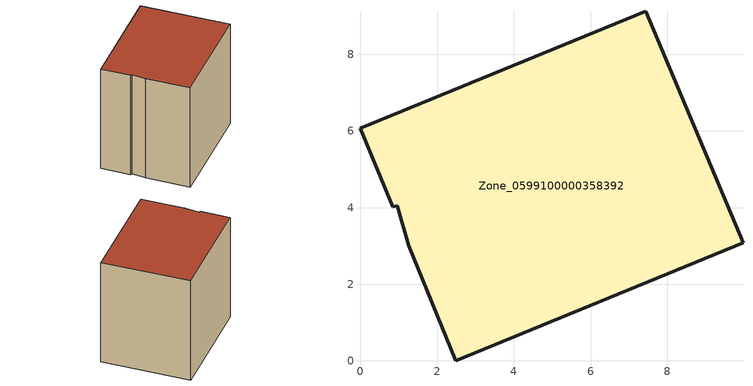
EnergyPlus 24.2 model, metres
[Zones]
Zone_0599100000358392
 floor ground (C_G): 1.25,3.01 0.96,4.04 0.84,4.02 0,6.07 7.44,9.13 9.97,3.09 2.48,0 z3.3
 wall outside (C_F): 2.48,0 9.97,3.09 7.44,9.13 0,6.07 0.84,4.02 0.96,4.04 1.25,3.01 2.48,0 z3.3:11.59
 roof outside (C_R): 0.96,4.04 1.25,3.01 2.48,0 9.97,3.09 7.44,9.13 0,6.07 0.84,4.02 z11.59
[BUILDING]
Pand.0599100000358392: North Axis=0; Terrain=City; Loads Convergence Tolerance Value=0.04; Temperature Convergence Tolerance Value=0.4; Solar Distribution=FullExterior; Maximum Number of Warmup Days=25; Minimum Number of Warmup Days=1
[Site:Location]
Rotterdam.The.Hague.AP_ZH_NLD Design_Conditions: Latitude=51.96; Longitude=4.45; Time Zone=1; Elevation=-4.5
[SITE:GROUNDTEMPERATURE:BUILDINGSURFACE]
18, 18, 18, 18, 18, 18, 18, 18, 18, 18, 18, 18
[MATERIAL] Thermal Absorptance=0.9; Solar Absorptance=0.7; Visible Absorptance=0.7
Name | Roughness | Thickness | Conductivity | Density | Specific Heat
G.TC.1992-2005 | MediumSmooth | 0.15 | 0.06 | 540 | 1210
F.TC.1992-2005 | Rough | 0.3 | 0.12 | 1920 | 840
R.TC.1992-2005 | MediumRough | 0.2 | 0.08 | 1500 | 1000
[CONSTRUCTION]
C_G: G.TC.1992-2005
C_F: F.TC.1992-2005
C_R: R.TC.1992-2005
[ZONE]
Zone_0599100000358392: Type=1; Multiplier=1; Ceiling Height=Autocalculate; Volume=Autocalculate; Floor Area=autocalculate; Part of Total Floor Area=Yes
[ZONEINFILTRATION:DESIGNFLOWRATE]
Infil_Zone_0599100000358392: Zone or ZoneList or Space or SpaceList=Zone_0599100000358392; Schedule=AlwaysOn; Design Flow Rate Calculation Method=Flow/Area; Flow Rate per Floor Area=0.0015; Constant Term Coefficient=1; Temperature Term Coefficient=0; Velocity Term Coefficient=0; Velocity Squared Term Coefficient=0
[HVACTEMPLATE:ZONE:IDEALLOADSAIRSYSTEM]
Zone_0599100000358392: Maximum Heating Supply Air Temperature=50; Minimum Cooling Supply Air Temperature=13; Maximum Heating Supply Air Humidity Ratio=0.0156; Minimum Cooling Supply Air Humidity Ratio=0.0077; Heating Limit=NoLimit; Cooling Limit=NoLimit; Dehumidification Control Type=ConstantSensibleHeatRatio; Cooling Sensible Heat Ratio=0.7; Dehumidification Setpoint=60; Humidification Control Type=None; Humidification Setpoint=30; Outdoor Air Method=None; Outdoor Air Flow Rate per Person=0.00944; Outdoor Air Flow Rate per Zone Floor Area=0; Outdoor Air Flow Rate per Zone=0; Demand Controlled Ventilation Type=None; Outdoor Air Economizer Type=NoEconomizer; Heat Recovery Type=None; Sensible Heat Recovery Effectiveness=0.7; Latent Heat Recovery Effectiveness=0.65
[ZONECONTROL:THERMOSTAT]
ThermostatControl_Zone_0599100000358392: Zone or ZoneList=Zone_0599100000358392; Control Type Schedule=DualSetpointControlType; Control 1=Thermostat_Zone_0599100000358392; Temperature Difference Between Cutout And Setpoint=0
[THERMOSTATSETPOINT:DUALSETPOINT]
Thermostat_Zone_0599100000358392: Heating Setpoint Temperature Schedule=HeatingSetpoint_Zone_0599100000358392; Cooling Setpoint Temperature Schedule=CoolingSetpoint_Zone_0599100000358392
[SCHEDULE:COMPACT]
HeatingSetpoint_Zone_0599100000358392: Through: 12/31, For: AllDays, Until: 24:00, 21
CoolingSetpoint_Zone_0599100000358392: Through: 12/31, For: AllDays, Until: 24:00, 24
DualSetpointControlType: Through: 12/31, For: AllDays, Until: 24:00, 4
AlwaysOn: Through: 12/31, For: AllDays, Until: 24:00, 1
